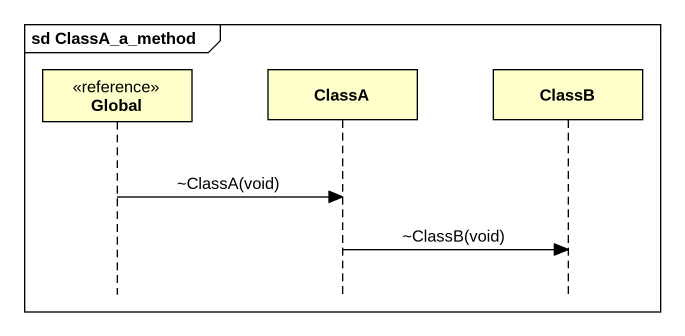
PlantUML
@startuml
mainframe sd ClassA_a_method
hide footbox
participant Global <<reference>>
participant ClassA
participant ClassB

Global -> ClassA : ~ClassA(void)
ClassA -> ClassB : ~ClassB(void)
@enduml
